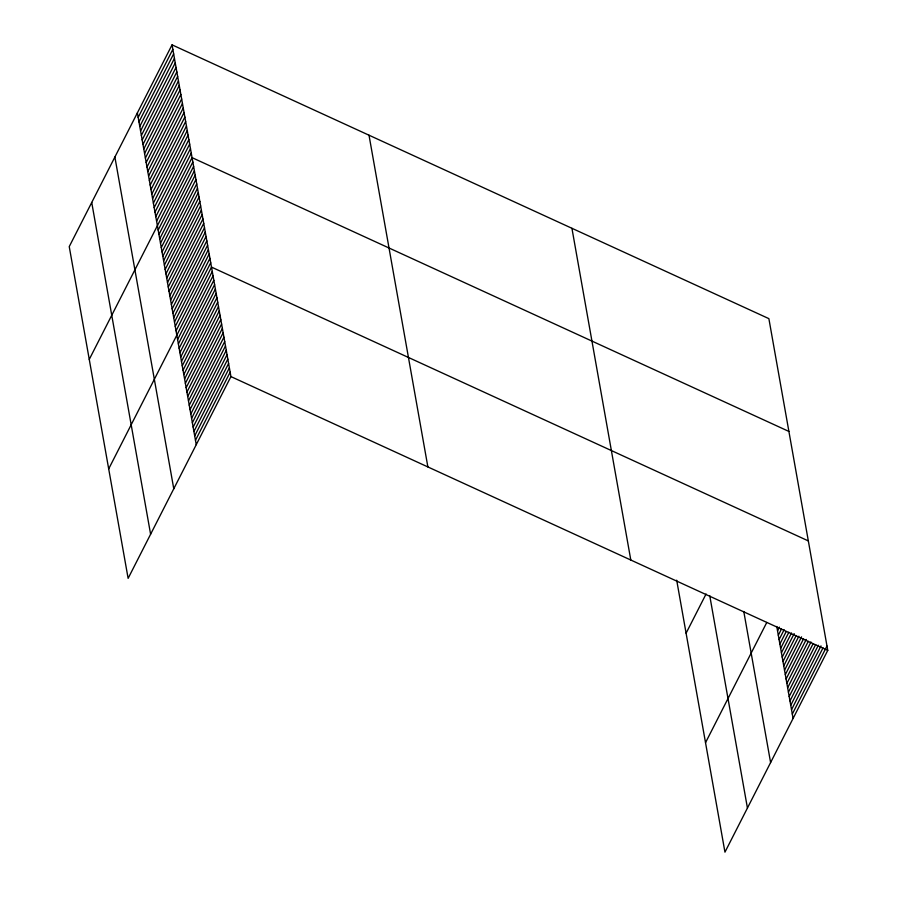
<?xml version="1.0" encoding="UTF-8"?>
<svg xmlns="http://www.w3.org/2000/svg" width="897" height="897" viewBox="0 0 897 897"><rect width="100%" height="100%" fill="white"/><g stroke="black" fill="none" stroke-linecap="round" stroke-linejoin="round"><path stroke-width="1.35" d="M172.045 44.85L69.237 246.619L128.125 578.363L230.933 376.594L172.045 44.85L768.875 318.637L827.763 650.381L724.955 852.15L676.686 580.191M138.172 117.417L172.852 49.357M138.968 121.925L173.648 53.876M139.775 126.443L174.444 58.383M140.571 130.951L175.251 62.902M141.378 135.469L176.047 67.41M142.174 139.977L176.855 71.917M142.971 144.484L177.651 76.436M143.778 149.003L178.447 80.943M144.574 153.51L179.254 85.45M145.381 158.018L180.05 89.969M146.177 162.536L180.858 94.477M146.985 167.044L181.654 98.995M147.781 171.562L182.461 103.503M148.577 176.07L183.257 108.01M149.384 180.577L184.053 112.529M150.18 185.096L184.86 117.036M150.988 189.603L185.657 121.555M151.784 194.122L186.464 126.062M152.58 198.629L187.26 130.57M153.387 203.137L188.067 135.088M154.183 207.655L188.863 139.596M154.99 212.163L189.659 144.103M155.786 216.67L190.467 148.622M156.594 221.189L191.263 153.129M89.263 359.405L192.07 157.648L788.9 431.435M158.164 230.081L192.844 162.021M158.948 234.453L193.617 166.405M159.722 238.837L194.402 170.778M160.496 243.21L195.176 175.162M161.281 247.594L195.95 179.535M162.054 251.967L196.735 183.919M162.828 256.351L197.508 188.292M163.613 260.735L198.282 192.676M164.386 265.108L199.056 197.06M165.16 269.492L199.84 201.433M165.934 273.865L200.614 205.817M166.719 278.249L201.388 210.19M167.492 282.622L202.173 214.574M168.266 287.006L202.946 218.946M169.051 291.379L203.72 223.331M169.825 295.763L204.505 227.703M170.598 300.147L205.278 232.088M171.383 304.52L206.052 236.46M172.157 308.904L206.837 240.845M172.93 313.277L207.611 245.229M173.715 317.661L208.384 249.601M174.489 322.034L209.169 253.986M175.263 326.418L209.943 258.358M176.047 330.791L210.717 262.743M108.694 468.884L211.501 267.115L808.332 540.913M177.595 339.548L212.275 271.499M178.38 343.932L213.049 275.872M179.153 348.316L213.834 280.256M179.927 352.689L214.607 284.629M180.712 357.073L215.381 289.013M181.486 361.446L216.155 293.397M182.259 365.83L216.939 297.77M183.044 370.203L217.713 302.154M183.818 374.587L218.487 306.527M184.591 378.96L219.272 310.911M185.365 383.344L220.045 315.284M186.15 387.717L220.819 319.668M186.924 392.101L221.604 324.041M187.697 396.485L222.378 328.425M188.482 400.858L223.151 332.798M189.256 405.242L223.936 337.182M190.029 409.615L224.71 341.566M190.814 413.999L225.483 345.939M191.588 418.372L226.268 350.323M192.362 422.756L227.042 354.696M193.147 427.129L227.816 359.08M193.92 431.513L228.6 363.453M194.694 435.886L229.374 367.837M195.479 440.27L230.148 372.21M686.093 633.204L706.074 593.982M705.524 742.671L766.778 622.451M777.542 630.86L779.426 627.149M778.316 635.244L781.466 629.055M779.089 639.617L784.135 629.716M779.874 644.001L786.176 631.623M780.648 648.374L788.844 632.295M781.422 652.758L791.513 632.957M782.206 657.131L794.181 633.63M782.98 661.515L796.222 635.524M783.754 665.888L798.891 636.197M784.527 670.272L801.559 636.859M785.312 674.645L803.589 638.765M786.086 679.029L806.257 639.438M786.86 683.413L808.298 641.333M787.644 687.786L810.966 642.005M788.418 692.17L813.007 643.911M789.192 696.543L815.676 644.573M789.977 700.927L818.344 645.246M790.75 705.3L821.013 645.907M791.524 709.684L823.054 647.813M792.309 714.057L826.978 646.008M230.933 376.594L827.763 650.381M776.757 626.476L793.083 718.441M743.781 611.485L770.601 762.562M709.74 595.642L747.436 808.029M571.927 228.287L630.804 560.031M369.003 135.2L427.88 466.945M137.376 112.91L196.252 444.654M114.883 157.031L173.771 488.775M91.729 202.487L150.606 534.231"/></g></svg>
